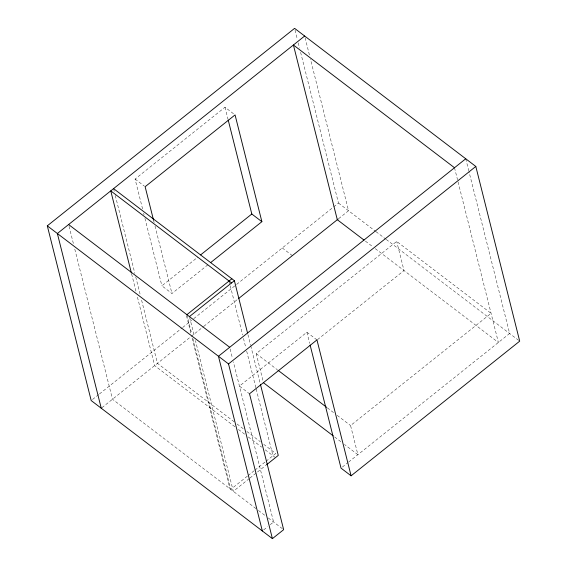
<?xml version="1.0" encoding="UTF-8"?>
<svg xmlns="http://www.w3.org/2000/svg" width="567" height="567" viewBox="0 0 567 567"><rect width="100%" height="100%" fill="white"/><g stroke="black" fill="none" stroke-linecap="round" stroke-linejoin="round"><path stroke-width="0.43" stroke-dasharray="2.83 2.13" d="M142.579 208.947L135.074 179.052L224.993 107.241L233.717 113.889M207.926 264.775L171.957 293.5L161.893 285.825L197.862 257.099M92.563 399.459L98.757 394.512M99.445 393.966L182.028 328.017M182.716 327.464L191.66 320.32M193.737 318.668L235.929 284.967M236.623 284.414L332.992 207.451M333.68 206.905L338.478 203.071L300.397 51.477M101.918 407.701L203.489 326.592M203.801 326.337L237.701 299.27M338.627 218.664L348.549 210.74L310.468 59.145M262.854 380.188L256.185 353.631L396.694 241.422L491.079 313.345L350.569 425.555L357.883 454.677L344.502 444.478M316.96 339.916L306.889 332.248L239.444 386.106L249.515 393.781M317.485 339.64L404.009 270.544L396.694 241.422M247.375 476.152L230.79 489.399L192.929 338.655M248.07 475.6L254.285 470.631M254.98 470.086L265.342 461.807M266.036 461.254L275.753 453.487L263.783 444.372M249.204 478.626L233.306 491.313L195.445 340.576M249.891 478.073L256.801 472.552M257.496 471.999L265.788 465.379M263.662 529.925L267.631 526.757M270.275 524.645L273.585 522.001L233.349 361.838M342.404 467.038L347.932 462.622M348.627 462.07L509.634 333.488L468.973 171.617M338.478 203.071L375.708 231.435M375.978 231.648L385.829 239.154M386.24 239.465L519.698 341.164M365.446 241.159L372.476 246.517M375.29 248.665L498.393 342.468L457.732 180.59M282.274 247.956L292.345 255.625M135.074 179.052L144.465 186.21M256.185 353.631L277.313 369.734M327.329 407.843L333.665 412.677M337.188 415.356L350.569 425.555M334.643 436.966L341.681 442.331M234.206 421.834L157.456 363.348L141.325 299.114M237.027 423.981L244.065 429.347M246.886 431.494L260.26 441.686M234.922 426.76L154.649 365.595L137.221 296.215M238.438 429.446L245.483 434.811M248.296 436.951L261.678 447.15M265.2 449.829L274.832 457.172M255.993 508.599L112.493 399.253L74.419 247.659M258.481 510.491L265.845 516.105M268.269 517.954L283.649 529.67M465.748 158.767L468.76 170.759M454.507 167.747L457.519 179.732M305.089 37.734L309.391 54.864M295.024 30.065L297.392 39.484M298.249 42.908L299.539 48.046M306.889 332.248L309.681 343.354M224.993 107.241L227.998 119.198M247.935 334.643L250.522 344.92M250.734 345.778L260.203 383.462M229.061 281.012L242.612 334.969M243.47 338.4L245.837 347.819M246.702 351.242L255.951 388.069M256.164 388.927L272.947 455.733M230.124 348.996L232.491 358.415M189.64 317.449L194.368 336.295M186.904 314.678L191.639 333.516M186.493 315.748L191.015 333.736M192.093 338.017L229.954 488.761M153.508 220.039L154.153 222.597M155.011 226.013L171.957 293.5M143.657 213.22L144.082 214.928M144.939 218.345L161.893 285.825M113.57 188.627L114.428 192.05M115.292 195.48L134.868 273.422M135.726 276.845L140.46 295.683M131.629 273.946L136.144 291.934M69.039 226.247L73.554 244.235"/><path stroke-width="0.85" d="M351.093 475.812L316.96 339.916L249.515 393.781L283.649 529.67L272.408 538.65L91.188 400.557L47.302 225.836L294.592 28.35L475.812 166.443L519.698 341.164L351.093 475.812L341.022 468.144L310.114 345.069M304.656 36.019L57.366 233.512L101.252 408.233M200.626 254.888L251.812 214.014L228.21 120.048M210.697 262.564L261.883 221.683L235.064 114.91L145.138 186.72L153.508 220.039M186.904 314.678L231.868 278.766M189.421 316.592L234.384 280.686L113.57 188.627M238.388 298.717L338.187 219.018M465.748 158.767L218.451 356.26L262.344 530.981M272.408 538.65L228.522 363.929L475.812 166.443M266.476 464.827L278.269 455.407L260.416 384.32M454.507 167.747L293.415 44.999L337.308 219.72L364.035 240.089M251.812 214.014L261.883 221.683M231.577 282.933L110.756 190.873L131.409 273.096M278.021 370.272L326.62 407.304M68.607 224.532L229.692 347.28M263.499 382.753L333.233 435.888M47.302 225.836L228.522 363.929M234.384 280.686L247.51 332.928"/></g></svg>
